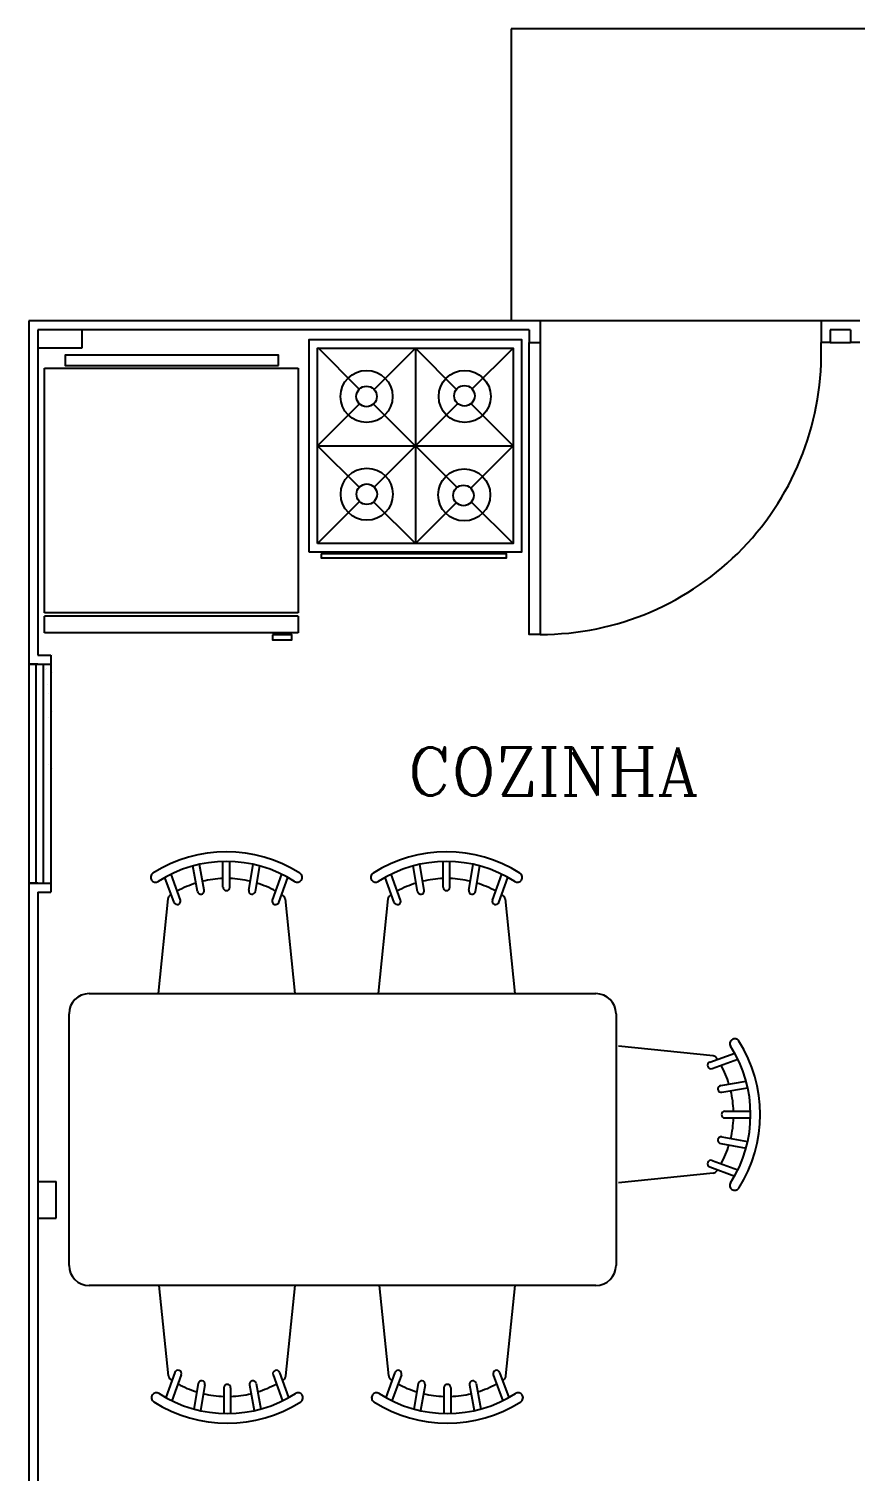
# Model space of a CAD drawing. Extents: x -7 to 226, y -20 to 32.
# Drawn here: x 129.124 to 131.39, y 16.169 to 20.123 of the extents above; entities that cross this region are included whole.
import ezdxf
from ezdxf.enums import TextEntityAlignment as Align

# ---------------------------------------------------------------- set-up
doc = ezdxf.new("R2010")
doc.units = 0
doc.header["$LTSCALE"] = 20
for name, color, linetype in [('DIM', 244, 'CONTINUOUS'), ('EQUIPAMENTO', 244, 'CONTINUOUS'), ('JANELA', 5, 'CONTINUOUS'), ('PAREDE', 250, 'CONTINUOUS'), ('PEN33', 7, 'CONTINUOUS'), ('PORTA', 1, 'CONTINUOUS'), ('TEXTO', 244, 'CONTINUOUS'), ('VISTAP', 244, 'CONTINUOUS')]:
    doc.layers.add(name, color=color, linetype=linetype)
doc.styles.add('ROMANC', font='romanc.shx', dxfattribs={"height": 0.08})

msp = doc.modelspace()

# ---------------------------------------------------------------- linework, layer by layer
at = {"layer": 'DIM', "color": 244, "linetype": 'CONTINUOUS'}
msp.add_line((131.3213, 19.2631), (131.3774, 19.2631), dxfattribs=at)
at = {"layer": 'EQUIPAMENTO', "color": 253, "linetype": 'CONTINUOUS'}
for p, q in [((129.9163, 19.2494), (130.0299, 19.1358)), ((130.0704, 19.1349), (130.1838, 19.2482)), ((130.1838, 19.2482), (130.2979, 19.134)), ((130.1838, 19.2482), (130.1838, 18.7121)), ((130.339, 19.1354), (130.4518, 19.2482)), ((129.9163, 18.9813), (130.0311, 19.0962)), ((130.0692, 19.0947), (130.2981, 18.8658)), ((130.0707, 18.8671), (130.2991, 19.0955)), ((130.3378, 19.0942), (130.4518, 18.9802)), ((129.9157, 18.9802), (130.0296, 18.8663)), ((129.9157, 18.9802), (130.4518, 18.9802)), ((130.3373, 18.8657), (130.4518, 18.9802)), ((129.9157, 18.7121), (130.0308, 18.8272)), ((130.0694, 18.8264), (130.1838, 18.7121)), ((130.1838, 18.7121), (130.2974, 18.8258)), ((130.338, 18.8259), (130.4518, 18.7121))]:
    msp.add_line(p, q, dxfattribs=at)
at = {"layer": 'EQUIPAMENTO', "color": 252, "linetype": 'CONTINUOUS'}
for p, q in [((129.1671, 19.1933), (129.8627, 19.1933)), ((129.1671, 18.5224), (129.1671, 19.1933)), ((129.8627, 19.1933), (129.8627, 18.5224)), ((129.8627, 18.5224), (129.1671, 18.5224)), ((129.8627, 18.5127), (129.1671, 18.5127)), ((129.1671, 18.4678), (129.1671, 18.5127)), ((129.8627, 18.5127), (129.8627, 18.4678)), ((129.8627, 18.4678), (129.1671, 18.4678))]:
    msp.add_line(p, q, dxfattribs=at)
at = {"layer": 'EQUIPAMENTO', "color": 32, "linetype": 'CONTINUOUS'}
for p, q in [((129.6044, 17.7619), (129.592, 17.8323)), ((129.6562, 17.7701), (129.6562, 17.8405)), ((129.6749, 17.7701), (129.6749, 17.8405)), ((129.7267, 17.7619), (129.7391, 17.8323)), ((130.208, 17.7619), (130.1956, 17.8323)), ((130.2599, 17.7701), (130.2599, 17.8405)), ((130.2785, 17.7701), (130.2785, 17.8405)), ((130.3303, 17.7619), (130.3427, 17.8323)), ((129.5221, 17.7285), (129.4971, 17.7971)), ((129.5396, 17.7349), (129.5138, 17.8057)), ((129.5861, 17.7586), (129.5738, 17.8283)), ((129.745, 17.7586), (129.7573, 17.8283)), ((129.7916, 17.7349), (129.8173, 17.8057)), ((129.8091, 17.7285), (129.834, 17.7971)), ((130.1257, 17.7285), (130.1007, 17.7971)), ((130.1432, 17.7349), (130.1174, 17.8057)), ((130.1897, 17.7586), (130.1774, 17.8283)), ((130.3487, 17.7586), (130.361, 17.8283)), ((130.3952, 17.7349), (130.421, 17.8057)), ((130.4127, 17.7285), (130.4376, 17.7971)), ((129.4603, 17.7896), (129.4603, 17.7896)), ((129.8708, 17.7896), (129.8708, 17.7896)), ((130.0639, 17.7896), (130.0639, 17.7896)), ((130.4744, 17.7896), (130.4744, 17.7896)), ((129.5048, 17.7378), (129.4781, 17.4784)), ((129.534, 17.7229), (129.534, 17.7229)), ((129.5969, 17.7511), (129.5969, 17.7511)), ((129.7343, 17.7511), (129.7343, 17.7511)), ((129.7971, 17.7229), (129.7971, 17.7229)), ((129.8263, 17.7378), (129.8531, 17.4784)), ((130.1084, 17.7378), (130.0817, 17.4784)), ((130.1376, 17.7229), (130.1376, 17.7229)), ((130.2005, 17.7511), (130.2005, 17.7511)), ((130.3379, 17.7511), (130.3379, 17.7511)), ((130.4007, 17.7229), (130.4007, 17.7229)), ((130.4299, 17.7378), (130.4567, 17.4784)), ((129.289, 17.4784), (130.6789, 17.4784)), ((129.234, 16.7334), (129.234, 17.4234)), ((130.734, 17.4234), (130.734, 16.7334)), ((131.0003, 17.3076), (130.7409, 17.3344)), ((131.052, 17.3521), (131.052, 17.3521)), ((130.9854, 17.2784), (130.9854, 17.2784)), ((130.991, 17.2904), (131.0595, 17.3153)), ((130.9974, 17.2729), (131.0682, 17.2987)), ((131.0135, 17.2156), (131.0135, 17.2156)), ((131.0211, 17.2264), (131.0908, 17.2386)), ((131.0243, 17.208), (131.0947, 17.2204)), ((131.0326, 17.1562), (131.103, 17.1562)), ((131.0326, 17.1376), (131.103, 17.1376)), ((131.0243, 17.0857), (131.0947, 17.0733)), ((131.0135, 17.0782), (131.0135, 17.0782)), ((131.0211, 17.0674), (131.0908, 17.0551)), ((130.9854, 17.0153), (130.9854, 17.0153)), ((130.991, 17.0034), (131.0595, 16.9784)), ((130.9974, 17.0209), (131.0682, 16.9951)), ((131.0003, 16.9861), (130.7409, 16.9594)), ((131.052, 16.9416), (131.052, 16.9416)), ((130.679, 16.6784), (129.289, 16.6784)), ((129.5071, 16.4303), (129.4815, 16.6784)), ((129.8286, 16.4303), (129.8542, 16.6784)), ((130.1107, 16.4303), (130.0851, 16.6784)), ((130.4321, 16.4303), (130.4578, 16.6784)), ((129.5244, 16.4395), (129.4994, 16.371)), ((129.5419, 16.4332), (129.5161, 16.3623)), ((129.5363, 16.4451), (129.5363, 16.4451)), ((129.5884, 16.4094), (129.5761, 16.3397)), ((129.5992, 16.417), (129.5992, 16.417)), ((129.7366, 16.417), (129.7366, 16.417)), ((129.7474, 16.4094), (129.7597, 16.3397)), ((129.7939, 16.4332), (129.8197, 16.3623)), ((129.7994, 16.4451), (129.7994, 16.4451)), ((129.8114, 16.4395), (129.8363, 16.371)), ((130.1279, 16.4395), (130.103, 16.371)), ((130.1454, 16.4332), (130.1196, 16.3623)), ((130.1398, 16.4451), (130.1398, 16.4451)), ((130.1919, 16.4094), (130.1796, 16.3397)), ((130.2027, 16.417), (130.2027, 16.417)), ((130.3401, 16.417), (130.3401, 16.417)), ((130.3509, 16.4094), (130.3632, 16.3397)), ((130.3974, 16.4332), (130.4232, 16.3623)), ((130.403, 16.4451), (130.403, 16.4451)), ((130.4149, 16.4395), (130.4399, 16.371)), ((130.4271, 16.4135), (130.4271, 16.4135)), ((129.4626, 16.3785), (129.4626, 16.3785)), ((129.6067, 16.4062), (129.5943, 16.3358)), ((129.6586, 16.398), (129.6586, 16.3275)), ((129.6772, 16.398), (129.6772, 16.3275)), ((129.729, 16.4062), (129.7414, 16.3358)), ((129.8731, 16.3785), (129.8731, 16.3785)), ((130.2103, 16.4062), (130.1979, 16.3358)), ((130.2621, 16.398), (130.2621, 16.3275)), ((130.2807, 16.398), (130.2807, 16.3275)), ((130.3325, 16.4062), (130.345, 16.3358)), ((130.1116, 16.3645), (130.1116, 16.3645))]:
    msp.add_line(p, q, dxfattribs=at)
at = {"layer": 'EQUIPAMENTO', "color": 253, "linetype": 'CONTINUOUS'}
for points in [[(129.8922, 18.6886), (129.8922, 19.2717), (130.4753, 19.2717), (130.4753, 18.6886)], [(129.9157, 18.7121), (129.9157, 19.2482), (130.4518, 19.2482), (130.4518, 18.7121)], [(129.9253, 18.6838), (129.9253, 18.6733), (130.4334, 18.6733), (130.4334, 18.6838)]]:
    msp.add_lwpolyline(points, close=True, dxfattribs=at)
at = {"layer": 'EQUIPAMENTO', "color": 252, "linetype": 'CONTINUOUS'}
for points in [[(129.8087, 19.2002), (129.8087, 19.2283), (129.2231, 19.2283), (129.2231, 19.2002)], [(129.7921, 18.4622), (129.7921, 18.4482), (129.8447, 18.4482), (129.8447, 18.4622)]]:
    msp.add_lwpolyline(points, close=True, dxfattribs=at)
at = {"layer": 'EQUIPAMENTO', "color": 253, "linetype": 'CONTINUOUS'}
for centre, radius in [((130.05, 19.1154), 0.0714), ((130.3191, 19.1154), 0.0714), ((130.05, 19.1154), 0.0282), ((130.3183, 19.1172), 0.0282), ((130.0506, 18.8474), 0.0714), ((130.3177, 18.8455), 0.0714), ((130.0506, 18.8474), 0.0282), ((130.3156, 18.8441), 0.0282)]:
    msp.add_circle(centre, radius, dxfattribs=at)
at = {"layer": 'EQUIPAMENTO', "color": 32, "linetype": 'CONTINUOUS'}
for centre, radius, start, end in [((129.6656, 17.4933), 0.374, 57.4067, 122.5933), ((129.6656, 17.4933), 0.3474, 57.4067, 122.5933), ((130.2692, 17.4933), 0.374, 57.4067, 122.5933), ((130.2692, 17.4933), 0.3474, 57.4067, 122.5933), ((129.4713, 17.7971), 0.0133, 122.5933, 214.708), ((129.6656, 17.5132), 0.2808, 91.9012, 103.4768), ((129.6656, 17.5132), 0.2808, 76.5232, 88.0988), ((129.8599, 17.7971), 0.0133, 325.292, 57.4067), ((130.0749, 17.7971), 0.0133, 122.5933, 214.708), ((130.2692, 17.5132), 0.2808, 91.9012, 103.4768), ((130.2692, 17.5132), 0.2808, 76.5232, 88.0988), ((130.4635, 17.7971), 0.0133, 325.292, 57.4067), ((129.6656, 17.5132), 0.2476, 90, 90), ((129.4713, 17.7971), 0.0133, 214.708, 302.5933), ((129.6656, 17.5132), 0.2808, 107.296, 118.7204), ((129.5953, 17.7602), 0.00932, 190, 280), ((129.5953, 17.7602), 0.00932, 280, 10), ((129.6656, 17.7701), 0.00932, 180, 270), ((129.6656, 17.7701), 0.00932, 270, 360), ((129.7359, 17.7602), 0.00932, 170, 260), ((129.7359, 17.7602), 0.00932, 260, 350), ((129.6656, 17.5132), 0.2808, 61.2796, 72.704), ((129.8599, 17.7971), 0.0133, 237.4067, 325.292), ((130.2692, 17.5132), 0.2476, 90, 90), ((130.0749, 17.7971), 0.0133, 214.708, 302.5933), ((130.2692, 17.5132), 0.2808, 107.296, 118.7204), ((130.1989, 17.7602), 0.00932, 190, 280), ((130.1989, 17.7602), 0.00932, 280, 10), ((130.2692, 17.7701), 0.00932, 180, 270), ((130.2692, 17.7701), 0.00932, 270, 360), ((130.3395, 17.7602), 0.00932, 170, 260), ((130.3395, 17.7602), 0.00932, 260, 350), ((130.2692, 17.5132), 0.2808, 61.2796, 72.704), ((130.4635, 17.7971), 0.0133, 237.4067, 325.292), ((129.5181, 17.7364), 0.0133, 123.4585, 174.1069), ((129.6656, 17.5132), 0.2808, 122.5894, 123.4585), ((129.5308, 17.7317), 0.00932, 200, 290), ((129.5308, 17.7317), 0.00932, 290, 20), ((129.8003, 17.7317), 0.00932, 160, 250), ((129.8003, 17.7317), 0.00932, 250, 340), ((129.6656, 17.5132), 0.2808, 56.5415, 57.4106), ((129.8131, 17.7364), 0.0133, 5.8931, 56.5415), ((130.1217, 17.7364), 0.0133, 123.4585, 174.1069), ((130.2692, 17.5132), 0.2808, 122.5894, 123.4585), ((130.1344, 17.7317), 0.00932, 200, 290), ((130.1344, 17.7317), 0.00932, 290, 20), ((130.4039, 17.7317), 0.00932, 160, 250), ((130.4039, 17.7317), 0.00932, 250, 340), ((130.2692, 17.5132), 0.2808, 56.5415, 57.4106), ((130.4167, 17.7364), 0.0133, 5.8931, 56.5415), ((129.289, 17.4234), 0.055, 90, 180), ((130.679, 17.4234), 0.055, 0, 90), ((130.7757, 17.1469), 0.2476, 0, 0), ((131.0596, 17.3412), 0.0133, 124.708, 212.5933), ((130.7557, 17.1469), 0.3474, 327.4067, 32.5933), ((131.0596, 17.3412), 0.0133, 32.5933, 124.708), ((130.7557, 17.1469), 0.374, 327.4067, 32.5933), ((130.9942, 17.2816), 0.00932, 110, 200), ((130.9942, 17.2816), 0.00932, 200, 290), ((130.9989, 17.2944), 0.0133, 33.4585, 84.1069), ((130.7757, 17.1469), 0.2808, 32.5894, 33.4585), ((130.7757, 17.1469), 0.2808, 17.296, 28.7204), ((131.0227, 17.2172), 0.00932, 100, 190), ((131.0227, 17.2172), 0.00932, 190, 280), ((130.7757, 17.1469), 0.2808, 1.9012, 13.4768), ((131.0326, 17.1469), 0.00932, 90, 180), ((131.0326, 17.1469), 0.00932, 180, 270), ((130.7757, 17.1469), 0.2808, 346.5232, 358.0988), ((131.0227, 17.0766), 0.00932, 80, 170), ((131.0227, 17.0766), 0.00932, 170, 260), ((130.7757, 17.1469), 0.2808, 331.2796, 342.704), ((130.9942, 17.0121), 0.00932, 160, 250), ((130.9942, 17.0121), 0.00932, 70, 160), ((130.9989, 16.9994), 0.0133, 275.8931, 326.5415), ((130.7757, 17.1469), 0.2808, 326.5415, 327.4106), ((131.0596, 16.9526), 0.0133, 147.4067, 235.292), ((131.0596, 16.9526), 0.0133, 235.292, 327.4067), ((129.6679, 16.6548), 0.2476, 270, 270), ((130.2714, 16.6548), 0.2476, 270, 270), ((129.289, 16.7334), 0.055, 180, 270), ((130.679, 16.7334), 0.055, 270, 360), ((129.5204, 16.4316), 0.0133, 185.8931, 236.5415), ((129.6679, 16.6548), 0.2808, 236.5415, 237.4106), ((129.5331, 16.4364), 0.00932, 70, 160), ((129.6679, 16.6548), 0.2808, 241.2796, 252.704), ((129.5331, 16.4364), 0.00932, 340, 70), ((129.5976, 16.4078), 0.00932, 80, 170), ((129.5976, 16.4078), 0.00932, 350, 80), ((129.7382, 16.4078), 0.00932, 100, 190), ((129.7382, 16.4078), 0.00932, 10, 100), ((129.6679, 16.6548), 0.2808, 287.296, 298.7204), ((129.8026, 16.4364), 0.00932, 110, 200), ((129.8026, 16.4364), 0.00932, 20, 110), ((129.6679, 16.6548), 0.2808, 302.5894, 303.4585), ((129.8154, 16.4316), 0.0133, 303.4585, 354.1069), ((130.1239, 16.4316), 0.0133, 185.8931, 236.5415), ((130.2714, 16.6548), 0.2808, 236.5415, 237.4106), ((130.1367, 16.4364), 0.00932, 70, 160), ((130.2714, 16.6548), 0.2808, 241.2796, 252.704), ((130.1367, 16.4364), 0.00932, 340, 70), ((130.2011, 16.4078), 0.00932, 80, 170), ((130.2011, 16.4078), 0.00932, 350, 80), ((130.3417, 16.4078), 0.00932, 100, 190), ((130.3417, 16.4078), 0.00932, 10, 100), ((130.2714, 16.6548), 0.2808, 287.296, 298.7204), ((130.4061, 16.4364), 0.00932, 110, 200), ((130.4061, 16.4364), 0.00932, 20, 110), ((130.2714, 16.6548), 0.2808, 302.5894, 303.4585), ((130.4189, 16.4316), 0.0133, 303.4585, 354.1069), ((129.4736, 16.3709), 0.0133, 145.292, 237.4067), ((129.4736, 16.3709), 0.0133, 57.4067, 145.292), ((129.6679, 16.6748), 0.3474, 237.4067, 302.5933), ((129.6679, 16.6548), 0.2808, 256.5232, 268.0988), ((129.6679, 16.398), 0.00932, 90, 180), ((129.6679, 16.398), 0.00932, 0, 90), ((129.6679, 16.6548), 0.2808, 271.9012, 283.4768), ((129.8622, 16.3709), 0.0133, 34.708, 122.5933), ((129.8622, 16.3709), 0.0133, 302.5933, 34.708), ((130.0771, 16.3709), 0.0133, 145.292, 237.4067), ((130.0771, 16.3709), 0.0133, 57.4067, 145.292), ((130.2714, 16.6748), 0.3474, 237.4067, 302.5933), ((130.2714, 16.6548), 0.2808, 256.5232, 268.0988), ((130.2714, 16.398), 0.00932, 90, 180), ((130.2714, 16.398), 0.00932, 0, 90), ((130.2714, 16.6548), 0.2808, 271.9012, 283.4768), ((130.4657, 16.3709), 0.0133, 34.708, 122.5933), ((130.4657, 16.3709), 0.0133, 302.5933, 34.708), ((129.6679, 16.6748), 0.374, 237.4067, 302.5933), ((130.2714, 16.6748), 0.374, 237.4067, 302.5933)]:
    msp.add_arc(centre, radius, start, end, dxfattribs=at)
at = {"layer": 'JANELA', "color": 244}
for p, q in [((129.1439, 17.7815), (129.1439, 18.3815)), ((129.1639, 17.7815), (129.1639, 18.3815))]:
    msp.add_line(p, q, dxfattribs=at)
at = {"layer": 'PAREDE'}
for p, q in [((130.5263, 19.3231), (129.1238, 19.3231)), ((129.1238, 19.3231), (129.1238, 18.3815)), ((130.4963, 19.2981), (129.1488, 19.2981)), ((129.1488, 19.2981), (129.1488, 18.4065)), ((130.4963, 19.2981), (130.4963, 19.2631)), ((130.5263, 19.3231), (130.5263, 19.2631)), ((131.4024, 19.3231), (131.2963, 19.3231)), ((131.2963, 19.3231), (131.2963, 19.2631)), ((131.3213, 19.2981), (131.3213, 19.2631)), ((131.3774, 19.2981), (131.3213, 19.2981)), ((131.3213, 19.2631), (131.2963, 19.2631)), ((131.4024, 19.2631), (131.3774, 19.2631)), ((129.1838, 18.4065), (129.1838, 18.3815)), ((129.1238, 17.7815), (129.1238, 13.5818)), ((129.1488, 17.7565), (129.1488, 16.0231)), ((129.1838, 17.7815), (129.1838, 17.7565))]:
    msp.add_line(p, q, dxfattribs=at)
at = {"layer": 'PAREDE', "color": 250, "linetype": 'CONTINUOUS'}
for p, q in [((129.2688, 19.2981), (129.2688, 19.2481)), ((129.2688, 19.2481), (129.1488, 19.2481)), ((129.1488, 16.9631), (129.1988, 16.9631)), ((129.1988, 16.8631), (129.1988, 16.9631)), ((129.1488, 16.8631), (129.1988, 16.8631))]:
    msp.add_line(p, q, dxfattribs=at)
at = {"layer": 'PAREDE', "color": 250}
for p, q in [((131.3774, 19.2981), (131.3774, 19.2631)), ((129.1488, 18.4065), (129.1838, 18.4065)), ((129.1238, 18.3815), (129.1488, 18.3815)), ((129.1488, 18.3815), (129.1238, 18.3815)), ((129.1238, 18.3815), (129.1838, 18.3815)), ((129.1488, 17.7815), (129.1238, 17.7815)), ((129.1238, 17.7815), (129.1488, 17.7815)), ((129.1238, 17.7815), (129.1838, 17.7815)), ((129.1488, 17.7565), (129.1838, 17.7565))]:
    msp.add_line(p, q, dxfattribs=at)
at = {"layer": 'PEN33', "color": 31}
for points in [[(129.1879, 18.4069), (129.1879, 18.4069)], [(129.1691, 18.3669), (129.1691, 18.3669)], [(129.1729, 18.3694), (129.1729, 18.3694)], [(129.1878, 18.3575), (129.1878, 18.3575)], [(129.1741, 18.3269), (129.1741, 18.3269)], [(129.1779, 18.3007), (129.1779, 18.3007)], [(129.1779, 18.2344), (129.1779, 18.2344)], [(129.1853, 18.23), (129.1853, 18.23)], [(129.1866, 18.2319), (129.1866, 18.2319)], [(129.1879, 18.2507), (129.1879, 18.2507)], [(129.1828, 18.155), (129.1828, 18.155)], [(129.1779, 18.1057), (129.1779, 18.1057)], [(129.1879, 18.0957), (129.1879, 18.0957)]]:
    msp.add_lwpolyline(points, dxfattribs=at)
at = {"layer": 'PORTA', "color": 30}
msp.add_lwpolyline([(130.4963, 19.2631), (130.5263, 19.2631), (130.5263, 18.4631), (130.4963, 18.4631)], close=True, dxfattribs=at)
msp.add_arc((130.5263, 19.2336), 0.7706, 270, 2.1894, dxfattribs=at)
at = {"layer": 'VISTAP', "color": 30, "linetype": 'CONTINUOUS'}
for p, q in [((132.9461, 20.1231), (130.4461, 20.1231)), ((130.4461, 20.1231), (130.4461, 19.3231))]:
    msp.add_line(p, q, dxfattribs=at)
at = {"layer": 'VISTAP'}
for p, q in [((131.2963, 19.3231), (130.5263, 19.3231)), ((129.1238, 18.3815), (129.1238, 17.7815)), ((129.1838, 18.3815), (129.1838, 17.7815))]:
    msp.add_line(p, q, dxfattribs=at)

# ---------------------------------------------------------------- texts
at = {"layer": 'TEXTO', "linetype": 'CONTINUOUS', "style": 'ROMANC'}
msp.add_text('COZINHA', height=0.132, dxfattribs=at).set_placement((130.5613, 18.0872), align=Align.MIDDLE)

doc.saveas('drawing.dxf')
